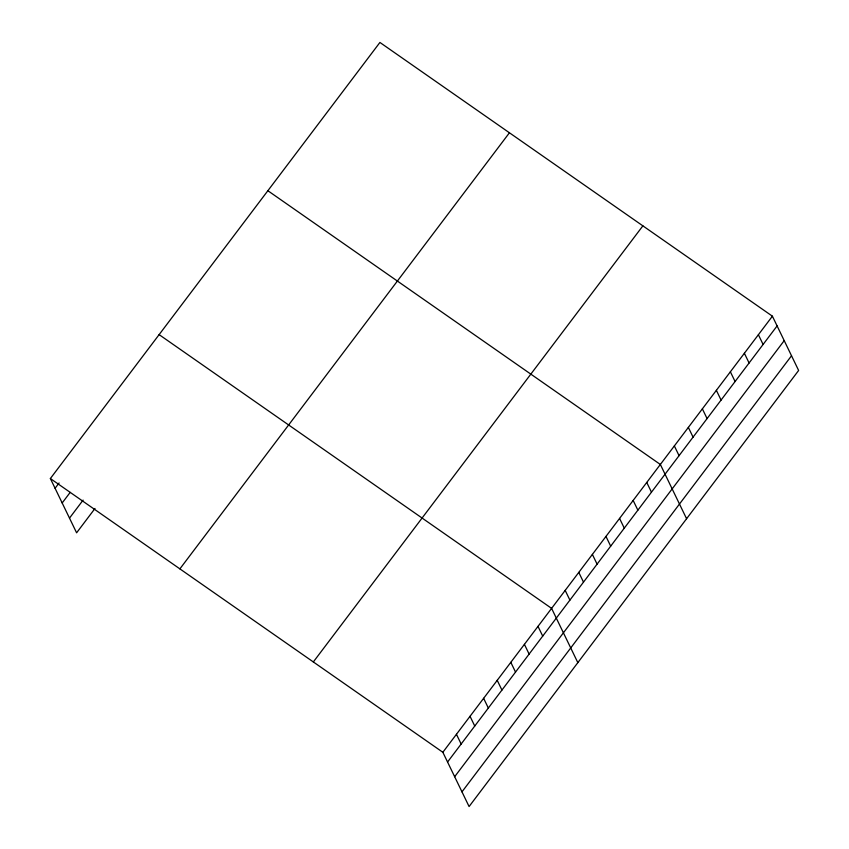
<?xml version="1.0" encoding="UTF-8"?>
<svg xmlns="http://www.w3.org/2000/svg" width="849" height="849" viewBox="0 0 849 849"><rect width="100%" height="100%" fill="white"/><g stroke="black" fill="none" stroke-linecap="round" stroke-linejoin="round"><path stroke-width="1.27" d="M50.367 478.539L379.917 42.45L772.399 316.189L798.633 370.461L469.083 806.55L442.849 752.278L50.367 478.539L76.601 532.811L94.992 508.466M55.079 488.281L59.08 482.985M62.179 502.969L70.18 492.388M69.501 518.113L83.096 500.125M179.892 568.872L509.432 132.784M313.334 661.944L642.873 225.855M442.849 752.278L772.399 316.189M447.561 762.02L777.1 325.931M454.661 776.718L784.211 340.629M461.983 791.852L791.523 355.763M267.87 190.717L660.352 464.467L686.586 518.728M159.124 334.633L551.595 608.372L577.829 662.644M758.39 334.729L763.092 344.461M744.382 353.258L749.094 363.001M730.373 371.798L735.085 381.53M716.376 390.328L721.077 400.07M702.367 408.857L707.079 418.599M688.359 427.397L693.071 437.139M674.35 445.927L679.062 455.669M646.758 482.455L651.459 492.187M633.163 500.443L637.875 510.175M619.568 518.431L624.28 528.163M605.974 536.419L610.686 546.162M592.379 554.408L597.091 564.15M578.785 572.396L583.496 582.138M565.19 590.384L569.902 600.126M538.001 626.36L542.713 636.103M524.417 644.349L529.118 654.091M510.822 662.337L515.523 672.079M497.227 680.325L501.929 690.067M483.633 698.313L488.334 708.055M470.038 716.301L474.75 726.044M456.444 734.289L461.156 744.032"/></g></svg>
